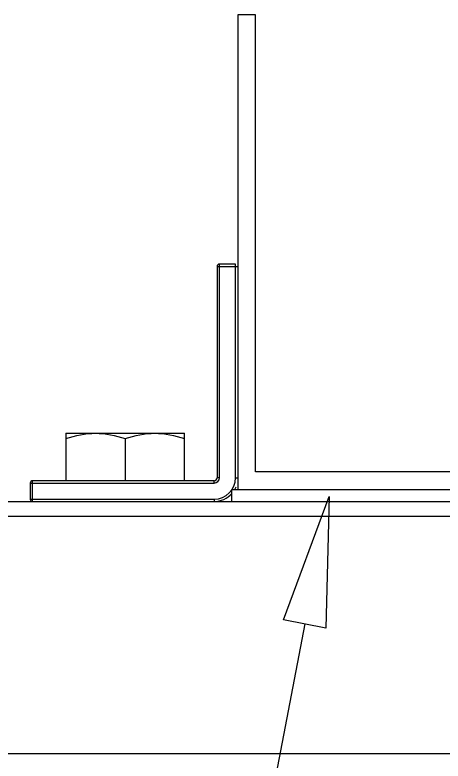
# Model space of a CAD drawing. Extents: x 1060579 to 1383165, y 581819 to 1037910.
# Drawn here: x 1267206 to 1267534, y 864843 to 865416 of the extents above; entities that cross this region are included whole.
import ezdxf

# ---------------------------------------------------------------- set-up
doc = ezdxf.new("R2010")
doc.units = 0
doc.header["$LTSCALE"] = 1000
doc.header["$MEASUREMENT"] = 0
doc.layers.add('02___PRT_ALL_AXES', color=7, linetype='Continuous')

msp = doc.modelspace()

# ---------------------------------------------------------------- linework, layer by layer
at = {"color": 7, "linetype": 'Continuous'}
for p, q in [((1267376.84, 865415.53), (1267376.84, 865051.26)), ((1267390.5, 865415.53), (1267376.84, 865415.53)), ((1267390.5, 865064.92), (1267390.5, 865415.53)), ((1267362.72, 865060.37), (1267362.72, 865224.29)), ((1267375.02, 865224.29), (1267362.72, 865224.29)), ((1267375.02, 865060.37), (1267375.02, 865224.29)), ((1267360.9, 865222.47), (1267360.9, 865060.37)), ((1267360.9, 865222.47), (1267376.84, 865222.47)), ((1268729.17, 865064.92), (1267390.5, 865064.92)), ((1267219.3, 865042.15), (1267219.3, 865058.09)), ((1267358.63, 865058.09), (1267219.3, 865058.09)), ((1267358.63, 865056.27), (1267358.63, 865058.09)), ((1267362.72, 865060.37), (1267360.9, 865060.37)), ((1267375.02, 865060.37), (1267376.84, 865060.37)), ((1267217.47, 865056.27), (1267217.47, 865043.98)), ((1267217.47, 865056.27), (1267358.63, 865056.27)), ((1267372.29, 865042.15), (1267372.29, 865051.26)), ((1267372.29, 865051.26), (1268747.39, 865051.26)), ((1266693.84, 865042.15), (1269425.83, 865042.15)), ((1267217.47, 865043.98), (1267358.63, 865043.98)), ((1267358.63, 865043.98), (1267358.63, 865042.15)), ((1266693.84, 865030.77), (1269425.83, 865030.77)), ((1266693.84, 864848.64), (1269425.83, 864848.64))]:
    msp.add_line(p, q, dxfattribs=at)
at = {"color": 4}
msp.add_lwpolyline([(1267411.86, 864951.29), (1267446.95, 865046.09), (1267444.5, 864945.04)], close=True, dxfattribs=at)
msp.add_lwpolyline([(1267428.18, 864948.17), (1267286.19, 864207.12)], dxfattribs=at)
at = {"color": 7, "linetype": 'Continuous'}
for centre, radius, start, end in [((1267362.72, 865222.47), 1.82, 90, 180), ((1267219.3, 865056.27), 1.82, 90, 180), ((1267358.63, 865060.37), 16.39, 270, 0), ((1267358.63, 865060.37), 4.1, 270, 0), ((1267358.63, 865060.37), 2.28, 270, 0), ((1267358.63, 865060.37), 18.21, 329.866, 337.5), ((1267358.63, 865060.37), 18.21, 270, 318.8802), ((1267219.3, 865043.98), 1.82, 180, 270)]:
    msp.add_arc(centre, radius, start, end, dxfattribs=at)
at = {"layer": '02___PRT_ALL_AXES', "color": 7, "linetype": 'Continuous'}
for p, q in [((1267244.79, 865094.52), (1267244.79, 865058.09)), ((1267244.79, 865094.52), (1267335.86, 865094.52)), ((1267335.86, 865058.09), (1267335.86, 865094.52)), ((1267290.33, 865090.45), (1267290.33, 865058.09))]:
    msp.add_line(p, q, dxfattribs=at)
for points in [[(1267244.79, 865090.45), (1267252.11, 865092.89), (1267259.85, 865094.52), (1267267.56, 865094.52)], [(1267267.56, 865094.52), (1267275.27, 865094.52), (1267283.01, 865092.89), (1267290.33, 865090.45)], [(1267290.33, 865090.45), (1267297.64, 865092.89), (1267305.38, 865094.52), (1267313.09, 865094.52)], [(1267313.09, 865094.52), (1267320.8, 865094.52), (1267328.55, 865092.89), (1267335.86, 865090.45)]]:
    msp.add_open_spline(points, degree=3, dxfattribs=at)

doc.saveas('drawing.dxf')
